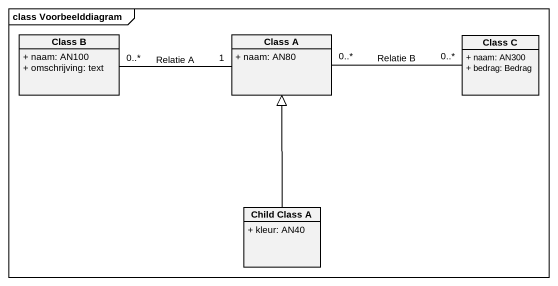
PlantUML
@startuml
mainframe class Voorbeelddiagram
hide circle
hide empty members
skinparam classAttributeIconSize 0
class "Class B" as Class_B {
  + naam: AN100
  + omschrijving: text
}
class "Class A" as Class_A {
  + naam: AN80
}
class "Class C" as Class_C {
  + naam: AN300
  + bedrag: Bedrag
}
class "Child Class A" as Child_Class_A {
  + kleur: AN40
}
Class_A "1" -left- "0..*" Class_B : Relatie A
Class_A "0..*" -right- "0..*" Class_C : Relatie B
Child_Class_A -up-|> Class_A
@enduml
